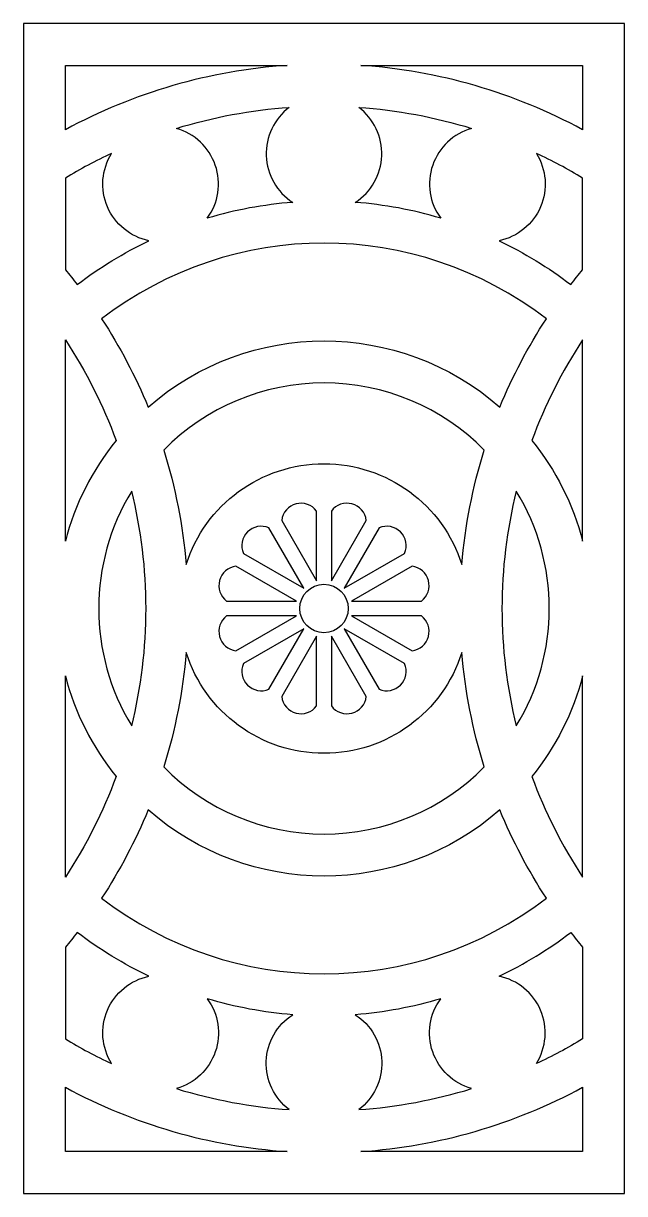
# Model space of a CAD drawing. Extents: x 105 to 268, y 64 to 381.
import ezdxf

# ---------------------------------------------------------------- set-up
doc = ezdxf.new("R2010")
doc.units = 0
doc.layers.get('0').update_dxf_attribs({"linetype": 'CONTINUOUS'})

msp = doc.modelspace()

# ---------------------------------------------------------------- linework, layer by layer
msp.add_lwpolyline([(105.46, 63.79), (268.44, 63.79), (268.44, 380.65), (105.46, 380.65)], close=True)
for points in [[(176.96, 369.28, 0.107383), (116.84, 351.87), (116.84, 369.28)], [(257.07, 351.87, 0.107383), (196.95, 369.28), (257.07, 369.28)], [(177.54, 357.92, 0.522511), (178.48, 332.2, 0.053541), (155.32, 327.9, 0.522511), (146.95, 352.23, -0.057381)], [(196.37, 357.92, -0.057381), (226.96, 352.23, 0.522511), (218.59, 327.9, 0.053541), (195.43, 332.2, 0.522511)], [(129.38, 345.46, 0.026131), (116.84, 338.78), (116.84, 313.95, -0.008996), (120.07, 309.93, -0.051744), (139.5, 321.8, -0.522511)], [(257.07, 338.78, 0.026131), (244.53, 345.46, -0.522511), (234.41, 321.8, -0.051744), (253.84, 309.93, -0.008996), (257.07, 313.95)], [(126.68, 300.67, -0.047291), (139.28, 276.77, -0.37538), (234.63, 276.77, -0.047291), (247.23, 300.67, 0.33983)], [(130.6, 267.75, 0.106711), (116.84, 240.44), (116.84, 294.93, -0.057999)], [(257.07, 294.93, 0.057999), (243.31, 267.75, -0.106711), (257.07, 240.44)], [(143.5, 265.14, -0.05538), (149.59, 234.11, -0.731168), (224.32, 234.11, -0.05538), (230.41, 265.14, 0.417883)], [(134.82, 254.03, 0.280918), (134.82, 190.42, 0.122478)], [(239.09, 254.03, 0.122478), (239.09, 190.42, 0.280918)], [(184.95, 248.62, 0.672652), (175.49, 246.08), (184.95, 229.69)], [(198.42, 246.08, 0.672652), (188.95, 248.62), (188.95, 229.69)], [(172.02, 244.08, 0.672652), (165.09, 237.15), (181.49, 227.69)], [(208.81, 237.15, 0.672652), (201.88, 244.08), (192.42, 227.69)], [(163.09, 233.69, 0.672652), (160.56, 224.22), (179.49, 224.22)], [(213.35, 224.22, 0.672652), (210.81, 233.69), (194.42, 224.22)], [(160.56, 220.22, 0.672652), (163.09, 210.76), (179.49, 220.22)], [(210.81, 210.76, 0.672652), (213.35, 220.22), (194.42, 220.22)], [(165.09, 207.29, 0.672652), (172.02, 200.36), (181.49, 216.76)], [(201.88, 200.36, 0.672652), (208.81, 207.29), (192.42, 216.76)], [(175.49, 198.36, 0.672652), (184.95, 195.83), (184.95, 214.76)], [(188.95, 195.83, 0.672652), (198.42, 198.36), (188.95, 214.76)], [(224.32, 210.33, -0.731168), (149.59, 210.33, -0.05538), (143.5, 179.31, 0.417883), (230.41, 179.31, -0.05538)], [(130.6, 176.7, -0.057999), (116.84, 149.51), (116.84, 204, 0.106711)], [(257.07, 149.51), (257.07, 204, -0.106711), (243.31, 176.7, 0.057999)], [(234.63, 167.67, -0.37538), (139.28, 167.67, -0.047291), (126.68, 143.78, 0.33983), (247.23, 143.78, -0.047291)], [(120.07, 134.51, -0.008996), (116.84, 130.5), (116.84, 105.66, 0.026131), (129.38, 98.99, -0.522511), (139.5, 122.65, -0.051744)], [(253.84, 134.51, 0.008996), (257.07, 130.5), (257.07, 105.66, -0.026131), (244.53, 98.99, 0.522511), (234.41, 122.65, 0.051744)], [(177.54, 86.53, -0.522511), (178.48, 112.24, -0.053541), (155.32, 116.55, -0.522511), (146.95, 92.22, 0.057381)], [(226.96, 92.22, -0.522511), (218.59, 116.55, -0.053541), (195.43, 112.24, -0.522511), (196.37, 86.53, 0.057381)], [(116.84, 92.57, 0.107383), (176.96, 75.17), (116.84, 75.17)], [(196.95, 75.17, 0.107383), (257.07, 92.57), (257.07, 75.17)]]:
    msp.add_lwpolyline(points, format="xyb", close=True)
msp.add_circle((186.95, 222.22), 6.56)

doc.saveas('drawing.dxf')
